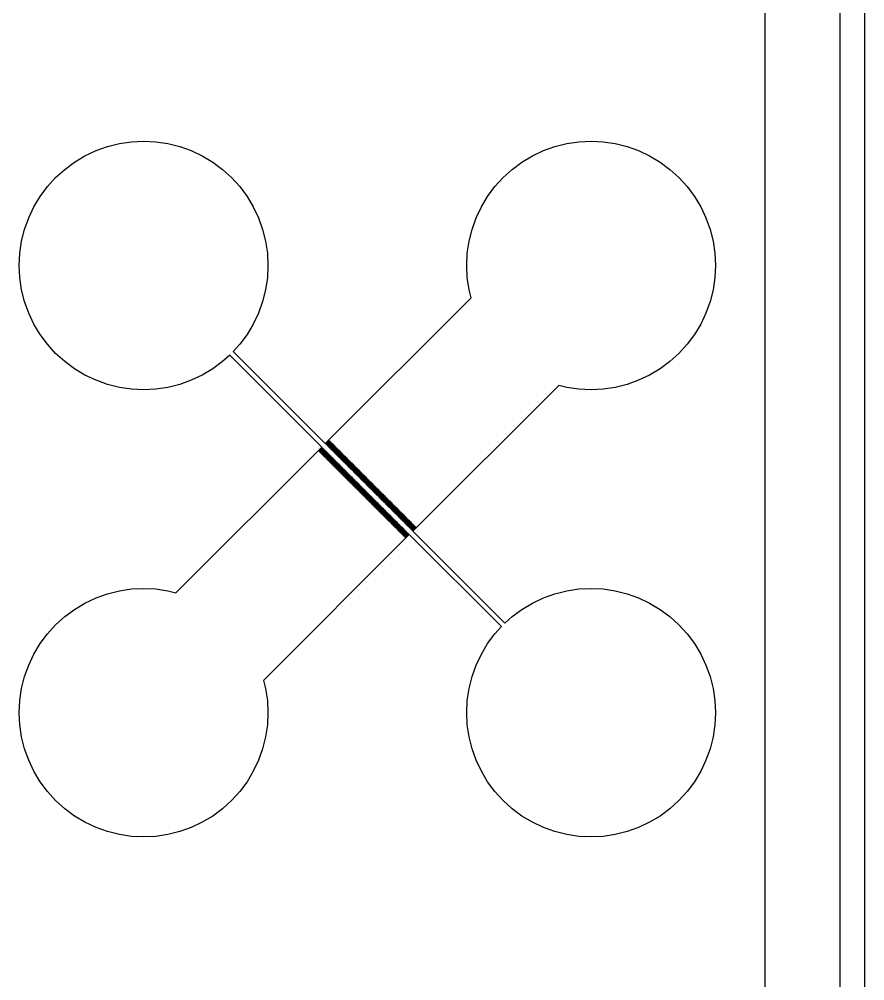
# Model space of a CAD drawing. Extents: x -16 to 132, y -40 to 113.
# Drawn here: x 94.08 to 111.46, y 17.5 to 37.27 of the extents above; entities that cross this region are included whole.
import ezdxf

# ---------------------------------------------------------------- set-up
doc = ezdxf.new("R2010")
doc.units = 0

msp = doc.modelspace()

# ---------------------------------------------------------------- linework, layer by layer
for p, q in [((111.463, -1.0226), (111.463, 74.6498)), ((110.952, 74.1385), (110.952, -0.51129)), ((109.418, 1.0226), (109.418, 72.6046)), ((95.6602, 34.5709), (95.8964, 34.6554)), ((95.8964, 34.6554), (96.1398, 34.7164)), ((96.1398, 34.7164), (96.388, 34.7532)), ((96.388, 34.7532), (96.6385, 34.7655)), ((96.6385, 34.7655), (96.8892, 34.7532)), ((96.8892, 34.7532), (97.1373, 34.7164)), ((97.1373, 34.7164), (97.3807, 34.6554)), ((97.3807, 34.6554), (97.6169, 34.5709)), ((104.858, 34.5709), (105.094, 34.6554)), ((105.094, 34.6554), (105.337, 34.7164)), ((105.337, 34.7164), (105.586, 34.7532)), ((105.586, 34.7532), (105.836, 34.7655)), ((105.836, 34.7655), (106.087, 34.7532)), ((106.087, 34.7532), (106.335, 34.7164)), ((106.335, 34.7164), (106.578, 34.6554)), ((106.578, 34.6554), (106.815, 34.5709)), ((95.2182, 34.3347), (95.4334, 34.4637)), ((95.4334, 34.4637), (95.6602, 34.5709)), ((97.6169, 34.5709), (97.8437, 34.4637)), ((97.8437, 34.4637), (98.0589, 34.3347)), ((104.416, 34.3347), (104.631, 34.4637)), ((104.631, 34.4637), (104.858, 34.5709)), ((106.815, 34.5709), (107.041, 34.4637)), ((107.041, 34.4637), (107.257, 34.3347)), ((95.0167, 34.1852), (95.2182, 34.3347)), ((98.0589, 34.3347), (98.2604, 34.1852)), ((104.214, 34.1852), (104.416, 34.3347)), ((107.257, 34.3347), (107.458, 34.1852)), ((94.6624, 33.8308), (94.8308, 34.0167)), ((94.8308, 34.0167), (95.0167, 34.1852)), ((98.2604, 34.1852), (98.4463, 34.0167)), ((98.4463, 34.0167), (98.6148, 33.8308)), ((103.86, 33.8308), (104.028, 34.0167)), ((104.028, 34.0167), (104.214, 34.1852)), ((107.458, 34.1852), (107.644, 34.0167)), ((107.644, 34.0167), (107.812, 33.8308)), ((94.5129, 33.6293), (94.6624, 33.8308)), ((98.6148, 33.8308), (98.7642, 33.6293)), ((103.711, 33.6293), (103.86, 33.8308)), ((107.812, 33.8308), (107.962, 33.6293)), ((94.3839, 33.4142), (94.5129, 33.6293)), ((98.7642, 33.6293), (98.8932, 33.4141)), ((103.582, 33.4141), (103.711, 33.6293)), ((107.962, 33.6293), (108.091, 33.4142)), ((94.2767, 33.1873), (94.3839, 33.4142)), ((98.8932, 33.4141), (99.0005, 33.1873)), ((103.474, 33.1873), (103.582, 33.4141)), ((108.091, 33.4142), (108.198, 33.1873)), ((94.1922, 32.9511), (94.2767, 33.1873)), ((99.0005, 33.1873), (99.085, 32.9511)), ((103.39, 32.9511), (103.474, 33.1873)), ((108.198, 33.1873), (108.283, 32.9511)), ((94.1312, 32.7078), (94.1922, 32.9511)), ((99.085, 32.9511), (99.1459, 32.7078)), ((103.329, 32.7078), (103.39, 32.9511)), ((108.283, 32.9511), (108.344, 32.7078)), ((94.0944, 32.4596), (94.1312, 32.7078)), ((99.1459, 32.7078), (99.1828, 32.4596)), ((103.292, 32.4596), (103.329, 32.7078)), ((108.344, 32.7078), (108.38, 32.4596)), ((94.0821, 32.209), (94.0944, 32.4596)), ((99.1828, 32.4596), (99.1951, 32.209)), ((103.28, 32.209), (103.292, 32.4596)), ((108.38, 32.4596), (108.393, 32.209)), ((94.0944, 31.9584), (94.0821, 32.209)), ((99.1951, 32.209), (99.1828, 31.9584)), ((103.292, 31.9584), (103.28, 32.209)), ((108.393, 32.209), (108.38, 31.9584)), ((94.1312, 31.7103), (94.0944, 31.9584)), ((99.1828, 31.9584), (99.146, 31.7103)), ((103.329, 31.7103), (103.292, 31.9584)), ((108.38, 31.9584), (108.344, 31.7103)), ((94.1922, 31.4669), (94.1312, 31.7103)), ((99.146, 31.7103), (99.085, 31.4669)), ((103.371, 31.5438), (103.329, 31.7103)), ((108.344, 31.7103), (108.283, 31.4669)), ((94.2767, 31.2307), (94.1922, 31.4669)), ((99.085, 31.4669), (99.0005, 31.2307)), ((100.373, 28.5466), (103.371, 31.5438)), ((108.283, 31.4669), (108.198, 31.2307)), ((94.3839, 31.0039), (94.2767, 31.2307)), ((99.0005, 31.2307), (98.8932, 31.0039)), ((108.198, 31.2307), (108.091, 31.0039)), ((94.5129, 30.7887), (94.3839, 31.0039)), ((98.8932, 31.0039), (98.7642, 30.7887)), ((108.091, 31.0039), (107.962, 30.7887)), ((94.6624, 30.5872), (94.5129, 30.7887)), ((98.7642, 30.7887), (98.6148, 30.5872)), ((107.962, 30.7887), (107.812, 30.5872)), ((94.8308, 30.4013), (94.6624, 30.5872)), ((98.6148, 30.5872), (98.4807, 30.4392)), ((107.812, 30.5872), (107.644, 30.4013)), ((95.0167, 30.2328), (94.8308, 30.4013)), ((98.4084, 30.3669), (98.2604, 30.2328)), ((100.301, 28.4743), (98.4084, 30.3669)), ((98.4807, 30.4392), (100.373, 28.5466)), ((107.644, 30.4013), (107.458, 30.2328)), ((95.2182, 30.0834), (95.0167, 30.2328)), ((95.4334, 29.9544), (95.2182, 30.0834)), ((98.0589, 30.0834), (97.8437, 29.9544)), ((98.2604, 30.2328), (98.0589, 30.0834)), ((107.257, 30.0834), (107.041, 29.9544)), ((107.458, 30.2328), (107.257, 30.0834)), ((95.6602, 29.8471), (95.4334, 29.9544)), ((97.8437, 29.9544), (97.6169, 29.8471)), ((107.041, 29.9544), (106.815, 29.8471)), ((95.8965, 29.7626), (95.6602, 29.8471)), ((96.1398, 29.7017), (95.8965, 29.7626)), ((96.388, 29.6648), (96.1398, 29.7017)), ((96.6386, 29.6525), (96.388, 29.6648)), ((96.8892, 29.6648), (96.6386, 29.6525)), ((97.1373, 29.7016), (96.8892, 29.6648)), ((97.3807, 29.7626), (97.1373, 29.7016)), ((97.6169, 29.8471), (97.3807, 29.7626)), ((105.171, 29.7433), (102.174, 26.7461)), ((105.337, 29.7016), (105.171, 29.7433)), ((105.586, 29.6648), (105.337, 29.7016)), ((105.836, 29.6525), (105.586, 29.6648)), ((106.087, 29.6648), (105.836, 29.6525)), ((106.335, 29.7017), (106.087, 29.6648)), ((106.578, 29.7626), (106.335, 29.7017)), ((106.815, 29.8471), (106.578, 29.7626)), ((100.453, 28.6116), (100.381, 28.5393)), ((100.381, 28.5393), (100.388, 28.5321)), ((100.388, 28.5321), (100.46, 28.6044)), ((100.467, 28.5972), (100.395, 28.5249)), ((100.395, 28.5249), (100.402, 28.5177)), ((100.402, 28.5177), (100.475, 28.59)), ((100.482, 28.5827), (100.409, 28.5104)), ((100.409, 28.5104), (100.417, 28.5032)), ((100.417, 28.5032), (100.489, 28.5755)), ((100.496, 28.5683), (100.424, 28.496)), ((100.424, 28.496), (100.431, 28.4887)), ((100.431, 28.4887), (100.503, 28.561)), ((100.511, 28.5538), (100.438, 28.4815)), ((100.438, 28.4815), (100.446, 28.4743)), ((100.446, 28.4743), (100.518, 28.5466)), ((100.46, 28.6044), (100.453, 28.6116)), ((100.525, 28.5393), (100.453, 28.467)), ((100.46, 28.4598), (100.532, 28.5321)), ((100.475, 28.59), (100.467, 28.5972)), ((100.54, 28.5249), (100.467, 28.4526)), ((100.475, 28.4453), (100.547, 28.5177)), ((100.489, 28.5755), (100.482, 28.5827)), ((100.554, 28.5104), (100.482, 28.4381)), ((100.489, 28.4309), (100.561, 28.5032)), ((100.503, 28.561), (100.496, 28.5683)), ((100.569, 28.496), (100.496, 28.4237)), ((100.503, 28.4164), (100.576, 28.4887)), ((100.518, 28.5466), (100.511, 28.5538)), ((100.583, 28.4815), (100.511, 28.4092)), ((100.532, 28.5321), (100.525, 28.5393)), ((100.547, 28.5177), (100.54, 28.5249)), ((100.561, 28.5032), (100.554, 28.5104)), ((100.576, 28.4887), (100.569, 28.496)), ((100.59, 28.4743), (100.583, 28.4815)), ((97.3038, 25.4771), (100.301, 28.4743)), ((100.308, 28.467), (100.236, 28.3947)), ((100.236, 28.3947), (100.243, 28.3875)), ((100.243, 28.3875), (100.315, 28.4598)), ((100.323, 28.4526), (100.25, 28.3803)), ((100.25, 28.3803), (100.258, 28.373)), ((100.258, 28.373), (100.33, 28.4453)), ((100.337, 28.4381), (100.265, 28.3658)), ((100.265, 28.3658), (100.272, 28.3586)), ((100.272, 28.3586), (100.344, 28.4309)), ((100.352, 28.4237), (100.279, 28.3513)), ((100.279, 28.3513), (100.287, 28.3441)), ((100.287, 28.3441), (100.359, 28.4164)), ((100.366, 28.4092), (100.294, 28.3369)), ((100.294, 28.3369), (100.301, 28.3297)), ((100.301, 28.3297), (100.373, 28.402)), ((100.315, 28.4598), (100.308, 28.467)), ((100.381, 28.3947), (100.308, 28.3224)), ((100.308, 28.3224), (100.315, 28.3152)), ((100.315, 28.3152), (100.388, 28.3875)), ((100.33, 28.4453), (100.323, 28.4526)), ((100.395, 28.3803), (100.323, 28.308)), ((100.323, 28.308), (100.33, 28.3008)), ((100.33, 28.3008), (100.402, 28.373)), ((100.344, 28.4309), (100.337, 28.4381)), ((100.409, 28.3658), (100.337, 28.2935)), ((100.337, 28.2935), (100.344, 28.2863)), ((100.344, 28.2863), (100.417, 28.3586)), ((100.359, 28.4164), (100.352, 28.4237)), ((100.424, 28.3513), (100.352, 28.279)), ((100.352, 28.279), (100.359, 28.2718)), ((100.359, 28.2718), (100.431, 28.3441)), ((100.373, 28.402), (100.366, 28.4092)), ((100.438, 28.3369), (100.366, 28.2646)), ((100.373, 28.2574), (100.446, 28.3297)), ((100.388, 28.3875), (100.381, 28.3947)), ((100.453, 28.3224), (100.381, 28.2501)), ((100.388, 28.2429), (100.46, 28.3152)), ((100.402, 28.373), (100.395, 28.3803)), ((100.467, 28.308), (100.395, 28.2357)), ((100.402, 28.2284), (100.475, 28.3007)), ((100.417, 28.3586), (100.409, 28.3658)), ((100.482, 28.2935), (100.409, 28.2212)), ((100.417, 28.214), (100.489, 28.2863)), ((100.431, 28.3441), (100.424, 28.3513)), ((100.496, 28.279), (100.424, 28.2067)), ((100.446, 28.3297), (100.438, 28.3369)), ((100.453, 28.467), (100.46, 28.4598)), ((100.46, 28.3152), (100.453, 28.3224)), ((100.467, 28.4526), (100.475, 28.4453)), ((100.475, 28.3007), (100.467, 28.308)), ((100.482, 28.4381), (100.489, 28.4309)), ((100.489, 28.2863), (100.482, 28.2935)), ((100.496, 28.4237), (100.503, 28.4164)), ((100.503, 28.2718), (100.496, 28.279)), ((100.511, 28.4092), (100.518, 28.402)), ((100.518, 28.402), (100.59, 28.4743)), ((100.597, 28.467), (100.525, 28.3947)), ((100.525, 28.3947), (100.532, 28.3875)), ((100.532, 28.3875), (100.605, 28.4598)), ((100.612, 28.4526), (100.54, 28.3803)), ((100.54, 28.3803), (100.547, 28.373)), ((100.547, 28.373), (100.619, 28.4453)), ((100.626, 28.4381), (100.554, 28.3658)), ((100.554, 28.3658), (100.561, 28.3586)), ((100.561, 28.3586), (100.634, 28.4309)), ((100.641, 28.4236), (100.569, 28.3513)), ((100.569, 28.3513), (100.576, 28.3441)), ((100.576, 28.3441), (100.648, 28.4164)), ((100.655, 28.4092), (100.583, 28.3369)), ((100.583, 28.3369), (100.59, 28.3297)), ((100.59, 28.3297), (100.663, 28.4019)), ((100.605, 28.4598), (100.597, 28.467)), ((100.67, 28.3947), (100.597, 28.3224)), ((100.597, 28.3224), (100.605, 28.3152)), ((100.605, 28.3152), (100.677, 28.3875)), ((100.619, 28.4453), (100.612, 28.4526)), ((100.684, 28.3803), (100.612, 28.308)), ((100.612, 28.308), (100.619, 28.3007)), ((100.619, 28.3007), (100.691, 28.373)), ((100.634, 28.4309), (100.626, 28.4381)), ((100.699, 28.3658), (100.626, 28.2935)), ((100.626, 28.2935), (100.634, 28.2863)), ((100.634, 28.2863), (100.706, 28.3586)), ((100.648, 28.4164), (100.641, 28.4236)), ((100.713, 28.3513), (100.641, 28.279)), ((100.641, 28.279), (100.648, 28.2718)), ((100.648, 28.2718), (100.72, 28.3441)), ((100.663, 28.4019), (100.655, 28.4092)), ((100.728, 28.3369), (100.655, 28.2646)), ((100.663, 28.2573), (100.735, 28.3297)), ((100.677, 28.3875), (100.67, 28.3947)), ((100.742, 28.3224), (100.67, 28.2501)), ((100.677, 28.2429), (100.749, 28.3152)), ((100.691, 28.373), (100.684, 28.3803)), ((100.757, 28.308), (100.684, 28.2356)), ((100.691, 28.2284), (100.764, 28.3007)), ((100.706, 28.3586), (100.699, 28.3658)), ((100.771, 28.2935), (100.699, 28.2212)), ((100.706, 28.214), (100.778, 28.2863)), ((100.72, 28.3441), (100.713, 28.3513)), ((100.785, 28.279), (100.713, 28.2067)), ((100.735, 28.3297), (100.728, 28.3369)), ((100.749, 28.3152), (100.742, 28.3224)), ((100.764, 28.3007), (100.757, 28.308)), ((100.778, 28.2863), (100.771, 28.2935)), ((100.793, 28.2718), (100.785, 28.279)), ((100.366, 28.2646), (100.373, 28.2574)), ((100.381, 28.2501), (100.388, 28.2429)), ((100.395, 28.2357), (100.402, 28.2284)), ((100.409, 28.2212), (100.417, 28.214)), ((100.424, 28.2067), (100.431, 28.1995)), ((100.431, 28.1995), (100.503, 28.2718)), ((100.511, 28.2646), (100.438, 28.1923)), ((100.438, 28.1923), (100.446, 28.185)), ((100.446, 28.185), (100.518, 28.2574)), ((100.525, 28.2501), (100.453, 28.1778)), ((100.453, 28.1778), (100.46, 28.1706)), ((100.46, 28.1706), (100.532, 28.2429)), ((100.54, 28.2357), (100.467, 28.1634)), ((100.467, 28.1634), (100.475, 28.1561)), ((100.475, 28.1561), (100.547, 28.2284)), ((100.554, 28.2212), (100.482, 28.1489)), ((100.482, 28.1489), (100.489, 28.1417)), ((100.489, 28.1417), (100.561, 28.214)), ((100.569, 28.2067), (100.496, 28.1344)), ((100.496, 28.1344), (100.503, 28.1272)), ((100.503, 28.1272), (100.576, 28.1995)), ((100.518, 28.2574), (100.511, 28.2646)), ((100.583, 28.1923), (100.511, 28.12)), ((100.511, 28.12), (100.518, 28.1127)), ((100.518, 28.1127), (100.59, 28.185)), ((100.532, 28.2429), (100.525, 28.2501)), ((100.597, 28.1778), (100.525, 28.1055)), ((100.525, 28.1055), (100.532, 28.0983)), ((100.532, 28.0983), (100.605, 28.1706)), ((100.547, 28.2284), (100.54, 28.2357)), ((100.612, 28.1633), (100.54, 28.091)), ((100.54, 28.091), (100.547, 28.0838)), ((100.547, 28.0838), (100.619, 28.1561)), ((100.561, 28.214), (100.554, 28.2212)), ((100.626, 28.1489), (100.554, 28.0766)), ((100.561, 28.0694), (100.634, 28.1416)), ((100.576, 28.1995), (100.569, 28.2067)), ((100.641, 28.1344), (100.569, 28.0621)), ((100.576, 28.0549), (100.648, 28.1272)), ((100.59, 28.185), (100.583, 28.1923)), ((100.655, 28.12), (100.583, 28.0477)), ((100.59, 28.0404), (100.663, 28.1127)), ((100.605, 28.1706), (100.597, 28.1778)), ((100.67, 28.1055), (100.597, 28.0332)), ((100.605, 28.026), (100.677, 28.0983)), ((100.619, 28.1561), (100.612, 28.1633)), ((100.684, 28.091), (100.612, 28.0187)), ((100.619, 28.0115), (100.691, 28.0838)), ((100.634, 28.1416), (100.626, 28.1489)), ((100.648, 28.1272), (100.641, 28.1344)), ((100.655, 28.2646), (100.663, 28.2573)), ((100.663, 28.1127), (100.655, 28.12)), ((100.67, 28.2501), (100.677, 28.2429)), ((100.677, 28.0983), (100.67, 28.1055)), ((100.684, 28.2356), (100.691, 28.2284)), ((100.691, 28.0838), (100.684, 28.091)), ((100.699, 28.2212), (100.706, 28.214)), ((100.713, 28.2067), (100.72, 28.1995)), ((100.72, 28.1995), (100.793, 28.2718)), ((100.8, 28.2646), (100.728, 28.1923)), ((100.728, 28.1923), (100.735, 28.185)), ((100.735, 28.185), (100.807, 28.2573)), ((100.814, 28.2501), (100.742, 28.1778)), ((100.742, 28.1778), (100.749, 28.1706)), ((100.749, 28.1706), (100.822, 28.2429)), ((100.829, 28.2356), (100.757, 28.1633)), ((100.757, 28.1633), (100.764, 28.1561)), ((100.764, 28.1561), (100.836, 28.2284)), ((100.843, 28.2212), (100.771, 28.1489)), ((100.771, 28.1489), (100.778, 28.1416)), ((100.778, 28.1416), (100.851, 28.214)), ((100.858, 28.2067), (100.785, 28.1344)), ((100.785, 28.1344), (100.793, 28.1272)), ((100.793, 28.1272), (100.865, 28.1995)), ((100.807, 28.2573), (100.8, 28.2646)), ((100.872, 28.1923), (100.8, 28.12)), ((100.8, 28.12), (100.807, 28.1127)), ((100.807, 28.1127), (100.879, 28.185)), ((100.822, 28.2429), (100.814, 28.2501)), ((100.887, 28.1778), (100.814, 28.1055)), ((100.814, 28.1055), (100.822, 28.0983)), ((100.822, 28.0983), (100.894, 28.1706)), ((100.836, 28.2284), (100.829, 28.2356)), ((100.901, 28.1633), (100.829, 28.091)), ((100.829, 28.091), (100.836, 28.0838)), ((100.836, 28.0838), (100.908, 28.1561)), ((100.851, 28.214), (100.843, 28.2212)), ((100.916, 28.1489), (100.843, 28.0766)), ((100.851, 28.0694), (100.923, 28.1416)), ((100.865, 28.1995), (100.858, 28.2067)), ((100.93, 28.1344), (100.858, 28.0621)), ((100.865, 28.0549), (100.937, 28.1272)), ((100.879, 28.185), (100.872, 28.1923)), ((100.945, 28.1199), (100.872, 28.0477)), ((100.879, 28.0404), (100.952, 28.1127)), ((100.894, 28.1706), (100.887, 28.1778)), ((100.959, 28.1055), (100.887, 28.0332)), ((100.894, 28.026), (100.966, 28.0983)), ((100.908, 28.1561), (100.901, 28.1633)), ((100.973, 28.091), (100.901, 28.0187)), ((100.908, 28.0115), (100.981, 28.0838)), ((100.923, 28.1416), (100.916, 28.1489)), ((100.937, 28.1272), (100.93, 28.1344)), ((100.952, 28.1127), (100.945, 28.1199)), ((100.966, 28.0983), (100.959, 28.1055)), ((100.981, 28.0838), (100.973, 28.091)), ((100.554, 28.0766), (100.561, 28.0694)), ((100.569, 28.0621), (100.576, 28.0549)), ((100.583, 28.0477), (100.59, 28.0404)), ((100.597, 28.0332), (100.605, 28.026)), ((100.612, 28.0187), (100.619, 28.0115)), ((100.699, 28.0766), (100.626, 28.0043)), ((100.626, 28.0043), (100.634, 27.997)), ((100.634, 27.997), (100.706, 28.0694)), ((100.713, 28.0621), (100.641, 27.9898)), ((100.641, 27.9898), (100.648, 27.9826)), ((100.648, 27.9826), (100.72, 28.0549)), ((100.728, 28.0477), (100.655, 27.9753)), ((100.655, 27.9753), (100.663, 27.9681)), ((100.663, 27.9681), (100.735, 28.0404)), ((100.742, 28.0332), (100.67, 27.9609)), ((100.67, 27.9609), (100.677, 27.9537)), ((100.677, 27.9537), (100.749, 28.026)), ((100.757, 28.0187), (100.684, 27.9464)), ((100.684, 27.9464), (100.691, 27.9392)), ((100.691, 27.9392), (100.764, 28.0115)), ((100.706, 28.0694), (100.699, 28.0766)), ((100.771, 28.0043), (100.699, 27.932)), ((100.699, 27.932), (100.706, 27.9247)), ((100.706, 27.9247), (100.778, 27.997)), ((100.72, 28.0549), (100.713, 28.0621)), ((100.785, 27.9898), (100.713, 27.9175)), ((100.713, 27.9175), (100.72, 27.9103)), ((100.72, 27.9103), (100.793, 27.9826)), ((100.735, 28.0404), (100.728, 28.0477)), ((100.8, 27.9753), (100.728, 27.903)), ((100.728, 27.903), (100.735, 27.8958)), ((100.735, 27.8958), (100.807, 27.9681)), ((100.749, 28.026), (100.742, 28.0332)), ((100.814, 27.9609), (100.742, 27.8886)), ((100.742, 27.8886), (100.749, 27.8813)), ((100.749, 27.8813), (100.822, 27.9537)), ((100.764, 28.0115), (100.757, 28.0187)), ((100.829, 27.9464), (100.757, 27.8741)), ((100.764, 27.8669), (100.836, 27.9392)), ((100.778, 27.997), (100.771, 28.0043)), ((100.843, 27.932), (100.771, 27.8597)), ((100.778, 27.8524), (100.851, 27.9247)), ((100.793, 27.9826), (100.785, 27.9898)), ((100.858, 27.9175), (100.785, 27.8452)), ((100.793, 27.838), (100.865, 27.9103)), ((100.807, 27.9681), (100.8, 27.9753)), ((100.872, 27.903), (100.8, 27.8307)), ((100.807, 27.8235), (100.879, 27.8958)), ((100.822, 27.9537), (100.814, 27.9609)), ((100.887, 27.8886), (100.814, 27.8163)), ((100.836, 27.9392), (100.829, 27.9464)), ((100.843, 28.0766), (100.851, 28.0694)), ((100.851, 27.9247), (100.843, 27.932)), ((100.858, 28.0621), (100.865, 28.0549)), ((100.865, 27.9103), (100.858, 27.9175)), ((100.872, 28.0477), (100.879, 28.0404)), ((100.879, 27.8958), (100.872, 27.903)), ((100.887, 28.0332), (100.894, 28.026)), ((100.894, 27.8813), (100.887, 27.8886)), ((100.901, 28.0187), (100.908, 28.0115)), ((100.988, 28.0766), (100.916, 28.0043)), ((100.916, 28.0043), (100.923, 27.997)), ((100.923, 27.997), (100.995, 28.0693)), ((101.002, 28.0621), (100.93, 27.9898)), ((100.93, 27.9898), (100.937, 27.9826)), ((100.937, 27.9826), (101.01, 28.0549)), ((101.017, 28.0476), (100.945, 27.9753)), ((100.945, 27.9753), (100.952, 27.9681)), ((100.952, 27.9681), (101.024, 28.0404)), ((101.031, 28.0332), (100.959, 27.9609)), ((100.959, 27.9609), (100.966, 27.9536)), ((100.966, 27.9536), (101.039, 28.026)), ((101.046, 28.0187), (100.973, 27.9464)), ((100.973, 27.9464), (100.981, 27.9392)), ((100.981, 27.9392), (101.053, 28.0115)), ((100.995, 28.0693), (100.988, 28.0766)), ((101.06, 28.0043), (100.988, 27.932)), ((100.988, 27.932), (100.995, 27.9247)), ((100.995, 27.9247), (101.067, 27.997)), ((101.01, 28.0549), (101.002, 28.0621)), ((101.075, 27.9898), (101.002, 27.9175)), ((101.002, 27.9175), (101.01, 27.9103)), ((101.01, 27.9103), (101.082, 27.9826)), ((101.024, 28.0404), (101.017, 28.0476)), ((101.089, 27.9753), (101.017, 27.903)), ((101.017, 27.903), (101.024, 27.8958)), ((101.024, 27.8958), (101.096, 27.9681)), ((101.039, 28.026), (101.031, 28.0332)), ((101.104, 27.9609), (101.031, 27.8886)), ((101.031, 27.8886), (101.039, 27.8813)), ((101.039, 27.8813), (101.111, 27.9536)), ((101.053, 28.0115), (101.046, 28.0187)), ((101.118, 27.9464), (101.046, 27.8741)), ((101.053, 27.8669), (101.125, 27.9392)), ((101.067, 27.997), (101.06, 28.0043)), ((101.133, 27.932), (101.06, 27.8596)), ((101.067, 27.8524), (101.14, 27.9247)), ((101.082, 27.9826), (101.075, 27.9898)), ((101.147, 27.9175), (101.075, 27.8452)), ((101.082, 27.838), (101.154, 27.9103)), ((101.096, 27.9681), (101.089, 27.9753)), ((101.161, 27.903), (101.089, 27.8307)), ((101.096, 27.8235), (101.169, 27.8958)), ((101.111, 27.9536), (101.104, 27.9609)), ((101.176, 27.8886), (101.104, 27.8163)), ((101.125, 27.9392), (101.118, 27.9464)), ((101.14, 27.9247), (101.133, 27.932)), ((101.154, 27.9103), (101.147, 27.9175)), ((101.169, 27.8958), (101.161, 27.903)), ((101.183, 27.8813), (101.176, 27.8886)), ((100.757, 27.8741), (100.764, 27.8669)), ((100.771, 27.8597), (100.778, 27.8524)), ((100.785, 27.8452), (100.793, 27.838)), ((100.8, 27.8307), (100.807, 27.8235)), ((100.814, 27.8163), (100.822, 27.809)), ((100.822, 27.809), (100.894, 27.8813)), ((100.901, 27.8741), (100.829, 27.8018)), ((100.829, 27.8018), (100.836, 27.7946)), ((100.836, 27.7946), (100.908, 27.8669)), ((100.916, 27.8596), (100.843, 27.7873)), ((100.843, 27.7873), (100.851, 27.7801)), ((100.851, 27.7801), (100.923, 27.8524)), ((100.93, 27.8452), (100.858, 27.7729)), ((100.858, 27.7729), (100.865, 27.7657)), ((100.865, 27.7657), (100.937, 27.838)), ((100.945, 27.8307), (100.872, 27.7584)), ((100.872, 27.7584), (100.879, 27.7512)), ((100.879, 27.7512), (100.952, 27.8235)), ((100.959, 27.8163), (100.887, 27.744)), ((100.887, 27.744), (100.894, 27.7367)), ((100.894, 27.7367), (100.966, 27.8091)), ((100.908, 27.8669), (100.901, 27.8741)), ((100.973, 27.8018), (100.901, 27.7295)), ((100.901, 27.7295), (100.908, 27.7223)), ((100.908, 27.7223), (100.981, 27.7946)), ((100.923, 27.8524), (100.916, 27.8596)), ((100.988, 27.7874), (100.916, 27.715)), ((100.916, 27.715), (100.923, 27.7078)), ((100.923, 27.7078), (100.995, 27.7801)), ((100.937, 27.838), (100.93, 27.8452)), ((101.002, 27.7729), (100.93, 27.7006)), ((100.93, 27.7006), (100.937, 27.6933)), ((100.937, 27.6933), (101.01, 27.7657)), ((100.952, 27.8235), (100.945, 27.8307)), ((101.017, 27.7584), (100.945, 27.6861)), ((100.945, 27.6861), (100.952, 27.6789)), ((100.952, 27.6789), (101.024, 27.7512)), ((100.966, 27.8091), (100.959, 27.8163)), ((101.031, 27.7439), (100.959, 27.6716)), ((100.966, 27.6644), (101.039, 27.7367)), ((100.981, 27.7946), (100.973, 27.8018)), ((101.046, 27.7295), (100.973, 27.6572)), ((100.981, 27.6499), (101.053, 27.7223)), ((100.995, 27.7801), (100.988, 27.7874)), ((101.06, 27.715), (100.988, 27.6427)), ((100.995, 27.6355), (101.067, 27.7078)), ((101.01, 27.7657), (101.002, 27.7729)), ((101.075, 27.7006), (101.002, 27.6283)), ((101.01, 27.621), (101.082, 27.6933)), ((101.024, 27.7512), (101.017, 27.7584)), ((101.089, 27.6861), (101.017, 27.6138)), ((101.039, 27.7367), (101.031, 27.7439)), ((101.046, 27.8741), (101.053, 27.8669)), ((101.053, 27.7223), (101.046, 27.7295)), ((101.06, 27.8596), (101.067, 27.8524)), ((101.067, 27.7078), (101.06, 27.715)), ((101.075, 27.8452), (101.082, 27.838)), ((101.082, 27.6933), (101.075, 27.7006)), ((101.089, 27.8307), (101.096, 27.8235)), ((101.096, 27.6789), (101.089, 27.6861)), ((101.104, 27.8163), (101.111, 27.809)), ((101.111, 27.809), (101.183, 27.8813)), ((101.19, 27.8741), (101.118, 27.8018)), ((101.118, 27.8018), (101.125, 27.7946)), ((101.125, 27.7946), (101.198, 27.8669)), ((101.205, 27.8596), (101.133, 27.7873)), ((101.133, 27.7873), (101.14, 27.7801)), ((101.14, 27.7801), (101.212, 27.8524)), ((101.219, 27.8452), (101.147, 27.7729)), ((101.147, 27.7729), (101.154, 27.7657)), ((101.154, 27.7657), (101.227, 27.8379)), ((101.234, 27.8307), (101.161, 27.7584)), ((101.161, 27.7584), (101.169, 27.7512)), ((101.169, 27.7512), (101.241, 27.8235)), ((101.248, 27.8163), (101.176, 27.7439)), ((101.176, 27.7439), (101.183, 27.7367)), ((101.183, 27.7367), (101.255, 27.809)), ((101.198, 27.8669), (101.19, 27.8741)), ((101.263, 27.8018), (101.19, 27.7295)), ((101.19, 27.7295), (101.198, 27.7223)), ((101.198, 27.7223), (101.27, 27.7946)), ((101.212, 27.8524), (101.205, 27.8596)), ((101.277, 27.7873), (101.205, 27.715)), ((101.205, 27.715), (101.212, 27.7078)), ((101.212, 27.7078), (101.284, 27.7801)), ((101.227, 27.8379), (101.219, 27.8452)), ((101.292, 27.7729), (101.219, 27.7006)), ((101.219, 27.7006), (101.227, 27.6933)), ((101.227, 27.6933), (101.299, 27.7656)), ((101.241, 27.8235), (101.234, 27.8307)), ((101.306, 27.7584), (101.234, 27.6861)), ((101.234, 27.6861), (101.241, 27.6789)), ((101.241, 27.6789), (101.313, 27.7512)), ((101.255, 27.809), (101.248, 27.8163)), ((101.321, 27.7439), (101.248, 27.6716)), ((101.255, 27.6644), (101.328, 27.7367)), ((101.27, 27.7946), (101.263, 27.8018)), ((101.335, 27.7295), (101.263, 27.6572)), ((101.27, 27.6499), (101.342, 27.7223)), ((101.284, 27.7801), (101.277, 27.7873)), ((101.349, 27.715), (101.277, 27.6427)), ((101.284, 27.6355), (101.357, 27.7078)), ((101.299, 27.7656), (101.292, 27.7729)), ((101.364, 27.7006), (101.292, 27.6283)), ((101.299, 27.621), (101.371, 27.6933)), ((101.313, 27.7512), (101.306, 27.7584)), ((101.378, 27.6861), (101.306, 27.6138)), ((101.328, 27.7367), (101.321, 27.7439)), ((101.342, 27.7223), (101.335, 27.7295)), ((101.357, 27.7078), (101.349, 27.715)), ((101.371, 27.6933), (101.364, 27.7006)), ((101.386, 27.6789), (101.378, 27.6861)), ((100.959, 27.6716), (100.966, 27.6644)), ((100.973, 27.6572), (100.981, 27.6499)), ((100.988, 27.6427), (100.995, 27.6355)), ((101.002, 27.6283), (101.01, 27.621)), ((101.017, 27.6138), (101.024, 27.6066)), ((101.024, 27.6066), (101.096, 27.6789)), ((101.104, 27.6717), (101.031, 27.5993)), ((101.031, 27.5993), (101.039, 27.5921)), ((101.039, 27.5921), (101.111, 27.6644)), ((101.118, 27.6572), (101.046, 27.5849)), ((101.046, 27.5849), (101.053, 27.5777)), ((101.053, 27.5777), (101.125, 27.65)), ((101.133, 27.6427), (101.06, 27.5704)), ((101.06, 27.5704), (101.067, 27.5632)), ((101.067, 27.5632), (101.14, 27.6355)), ((101.147, 27.6283), (101.075, 27.556)), ((101.075, 27.556), (101.082, 27.5487)), ((101.082, 27.5487), (101.154, 27.621)), ((101.161, 27.6138), (101.089, 27.5415)), ((101.089, 27.5415), (101.096, 27.5343)), ((101.096, 27.5343), (101.169, 27.6066)), ((101.111, 27.6644), (101.104, 27.6717)), ((101.176, 27.5993), (101.104, 27.527)), ((101.104, 27.527), (101.111, 27.5198)), ((101.111, 27.5198), (101.183, 27.5921)), ((101.125, 27.65), (101.118, 27.6572)), ((101.19, 27.5849), (101.118, 27.5126)), ((101.118, 27.5126), (101.125, 27.5053)), ((101.125, 27.5053), (101.198, 27.5776)), ((101.14, 27.6355), (101.133, 27.6427)), ((101.205, 27.5704), (101.133, 27.4981)), ((101.133, 27.4981), (101.14, 27.4909)), ((101.14, 27.4909), (101.212, 27.5632)), ((101.154, 27.621), (101.147, 27.6283)), ((101.219, 27.556), (101.147, 27.4837)), ((101.154, 27.4764), (101.227, 27.5488)), ((101.169, 27.6066), (101.161, 27.6138)), ((101.234, 27.5415), (101.161, 27.4692)), ((101.169, 27.462), (101.241, 27.5343)), ((101.183, 27.5921), (101.176, 27.5993)), ((101.248, 27.527), (101.176, 27.4547)), ((101.183, 27.4475), (101.255, 27.5198)), ((101.198, 27.5776), (101.19, 27.5849)), ((101.263, 27.5126), (101.19, 27.4403)), ((101.198, 27.433), (101.27, 27.5054)), ((101.212, 27.5632), (101.205, 27.5704)), ((101.277, 27.4981), (101.205, 27.4258)), ((101.212, 27.4186), (101.284, 27.4909)), ((101.227, 27.5488), (101.219, 27.556)), ((101.241, 27.5343), (101.234, 27.5415)), ((101.248, 27.6716), (101.255, 27.6644)), ((101.255, 27.5198), (101.248, 27.527)), ((101.263, 27.6572), (101.27, 27.6499)), ((101.27, 27.5054), (101.263, 27.5126)), ((101.277, 27.6427), (101.284, 27.6355)), ((101.284, 27.4909), (101.277, 27.4981)), ((101.292, 27.6283), (101.299, 27.621)), ((101.306, 27.6138), (101.313, 27.6066)), ((101.313, 27.6066), (101.386, 27.6789)), ((101.393, 27.6717), (101.321, 27.5993)), ((101.321, 27.5993), (101.328, 27.5921)), ((101.328, 27.5921), (101.4, 27.6644)), ((101.407, 27.6572), (101.335, 27.5849)), ((101.335, 27.5849), (101.342, 27.5777)), ((101.342, 27.5777), (101.415, 27.65)), ((101.422, 27.6427), (101.349, 27.5704)), ((101.349, 27.5704), (101.357, 27.5632)), ((101.357, 27.5632), (101.429, 27.6355)), ((101.436, 27.6283), (101.364, 27.556)), ((101.364, 27.556), (101.371, 27.5487)), ((101.371, 27.5487), (101.443, 27.621)), ((101.451, 27.6138), (101.378, 27.5415)), ((101.378, 27.5415), (101.386, 27.5343)), ((101.386, 27.5343), (101.458, 27.6066)), ((101.4, 27.6644), (101.393, 27.6717)), ((101.465, 27.5993), (101.393, 27.527)), ((101.393, 27.527), (101.4, 27.5198)), ((101.4, 27.5198), (101.472, 27.5921)), ((101.415, 27.65), (101.407, 27.6572)), ((101.48, 27.5849), (101.407, 27.5126)), ((101.407, 27.5126), (101.415, 27.5054)), ((101.415, 27.5054), (101.487, 27.5776)), ((101.429, 27.6355), (101.422, 27.6427)), ((101.494, 27.5704), (101.422, 27.4981)), ((101.422, 27.4981), (101.429, 27.4909)), ((101.429, 27.4909), (101.501, 27.5632)), ((101.443, 27.621), (101.436, 27.6283)), ((101.509, 27.556), (101.436, 27.4836)), ((101.443, 27.4764), (101.516, 27.5487)), ((101.458, 27.6066), (101.451, 27.6138)), ((101.523, 27.5415), (101.451, 27.4692)), ((101.458, 27.462), (101.53, 27.5343)), ((101.472, 27.5921), (101.465, 27.5993)), ((101.537, 27.527), (101.465, 27.4547)), ((101.472, 27.4475), (101.545, 27.5198)), ((101.487, 27.5776), (101.48, 27.5849)), ((101.552, 27.5126), (101.48, 27.4403)), ((101.487, 27.433), (101.559, 27.5053)), ((101.501, 27.5632), (101.494, 27.5704)), ((101.566, 27.4981), (101.494, 27.4258)), ((101.501, 27.4186), (101.574, 27.4909)), ((101.516, 27.5487), (101.509, 27.556)), ((101.53, 27.5343), (101.523, 27.5415)), ((101.545, 27.5198), (101.537, 27.527)), ((101.559, 27.5053), (101.552, 27.5126)), ((101.574, 27.4909), (101.566, 27.4981)), ((101.147, 27.4837), (101.154, 27.4764)), ((101.161, 27.4692), (101.169, 27.462)), ((101.176, 27.4547), (101.183, 27.4475)), ((101.19, 27.4403), (101.198, 27.433)), ((101.205, 27.4258), (101.212, 27.4186)), ((101.292, 27.4836), (101.219, 27.4113)), ((101.219, 27.4113), (101.227, 27.4041)), ((101.227, 27.4041), (101.299, 27.4764)), ((101.306, 27.4692), (101.234, 27.3969)), ((101.234, 27.3969), (101.241, 27.3896)), ((101.241, 27.3896), (101.313, 27.462)), ((101.321, 27.4547), (101.248, 27.3824)), ((101.248, 27.3824), (101.255, 27.3752)), ((101.255, 27.3752), (101.328, 27.4475)), ((101.335, 27.4403), (101.263, 27.368)), ((101.263, 27.368), (101.27, 27.3607)), ((101.27, 27.3607), (101.342, 27.433)), ((101.349, 27.4258), (101.277, 27.3535)), ((101.277, 27.3535), (101.284, 27.3463)), ((101.284, 27.3463), (101.357, 27.4186)), ((101.299, 27.4764), (101.292, 27.4836)), ((101.364, 27.4114), (101.292, 27.3391)), ((101.292, 27.3391), (101.299, 27.3318)), ((101.299, 27.3318), (101.371, 27.4041)), ((101.313, 27.462), (101.306, 27.4692)), ((101.378, 27.3969), (101.306, 27.3246)), ((101.306, 27.3246), (101.313, 27.3174)), ((101.313, 27.3174), (101.386, 27.3897)), ((101.328, 27.4475), (101.321, 27.4547)), ((101.393, 27.3824), (101.321, 27.3101)), ((101.321, 27.3101), (101.328, 27.3029)), ((101.328, 27.3029), (101.4, 27.3752)), ((101.342, 27.433), (101.335, 27.4403)), ((101.407, 27.368), (101.335, 27.2957)), ((101.335, 27.2957), (101.342, 27.2884)), ((101.342, 27.2884), (101.415, 27.3607)), ((101.357, 27.4186), (101.349, 27.4258)), ((101.422, 27.3535), (101.349, 27.2812)), ((101.357, 27.274), (101.429, 27.3463)), ((101.371, 27.4041), (101.364, 27.4114)), ((101.436, 27.339), (101.364, 27.2667)), ((101.371, 27.2595), (101.443, 27.3318)), ((101.386, 27.3897), (101.378, 27.3969)), ((101.451, 27.3246), (101.378, 27.2523)), ((101.386, 27.245), (101.458, 27.3173)), ((101.4, 27.3752), (101.393, 27.3824)), ((101.465, 27.3101), (101.393, 27.2378)), ((101.4, 27.2306), (101.472, 27.3029)), ((101.415, 27.3607), (101.407, 27.368)), ((101.48, 27.2957), (101.407, 27.2233)), ((101.429, 27.3463), (101.422, 27.3535)), ((101.436, 27.4836), (101.443, 27.4764)), ((101.443, 27.3318), (101.436, 27.339)), ((101.451, 27.4692), (101.458, 27.462)), ((101.458, 27.3173), (101.451, 27.3246)), ((101.465, 27.4547), (101.472, 27.4475)), ((101.472, 27.3029), (101.465, 27.3101)), ((101.48, 27.4403), (101.487, 27.433)), ((101.487, 27.2884), (101.48, 27.2957)), ((101.494, 27.4258), (101.501, 27.4186)), ((101.581, 27.4836), (101.509, 27.4113)), ((101.509, 27.4113), (101.516, 27.4041)), ((101.516, 27.4041), (101.588, 27.4764)), ((101.595, 27.4692), (101.523, 27.3969)), ((101.523, 27.3969), (101.53, 27.3896)), ((101.53, 27.3896), (101.603, 27.462)), ((101.61, 27.4547), (101.537, 27.3824)), ((101.537, 27.3824), (101.545, 27.3752)), ((101.545, 27.3752), (101.617, 27.4475)), ((101.624, 27.4402), (101.552, 27.368)), ((101.552, 27.368), (101.559, 27.3607)), ((101.559, 27.3607), (101.631, 27.433)), ((101.639, 27.4258), (101.566, 27.3535)), ((101.566, 27.3535), (101.574, 27.3463)), ((101.574, 27.3463), (101.646, 27.4186)), ((101.588, 27.4764), (101.581, 27.4836)), ((101.653, 27.4113), (101.581, 27.339)), ((101.581, 27.339), (101.588, 27.3318)), ((101.588, 27.3318), (101.66, 27.4041)), ((101.603, 27.462), (101.595, 27.4692)), ((101.668, 27.3969), (101.595, 27.3246)), ((101.595, 27.3246), (101.603, 27.3173)), ((101.603, 27.3173), (101.675, 27.3896)), ((101.617, 27.4475), (101.61, 27.4547)), ((101.682, 27.3824), (101.61, 27.3101)), ((101.61, 27.3101), (101.617, 27.3029)), ((101.617, 27.3029), (101.689, 27.3752)), ((101.631, 27.433), (101.624, 27.4402)), ((101.697, 27.368), (101.624, 27.2957)), ((101.624, 27.2957), (101.631, 27.2884)), ((101.631, 27.2884), (101.704, 27.3607)), ((101.646, 27.4186), (101.639, 27.4258)), ((101.711, 27.3535), (101.639, 27.2812)), ((101.646, 27.274), (101.718, 27.3463)), ((101.66, 27.4041), (101.653, 27.4113)), ((101.725, 27.339), (101.653, 27.2667)), ((101.66, 27.2595), (101.733, 27.3318)), ((101.675, 27.3896), (101.668, 27.3969)), ((101.74, 27.3246), (101.668, 27.2523)), ((101.675, 27.245), (101.747, 27.3173)), ((101.689, 27.3752), (101.682, 27.3824)), ((101.754, 27.3101), (101.682, 27.2378)), ((101.689, 27.2306), (101.762, 27.3029)), ((101.704, 27.3607), (101.697, 27.368)), ((101.769, 27.2956), (101.697, 27.2233)), ((101.718, 27.3463), (101.711, 27.3535)), ((101.733, 27.3318), (101.725, 27.339)), ((101.747, 27.3173), (101.74, 27.3246)), ((101.762, 27.3029), (101.754, 27.3101)), ((101.776, 27.2884), (101.769, 27.2956)), ((101.349, 27.2812), (101.357, 27.274)), ((101.364, 27.2667), (101.371, 27.2595)), ((101.378, 27.2523), (101.386, 27.245)), ((101.393, 27.2378), (101.4, 27.2306)), ((101.407, 27.2233), (101.415, 27.2161)), ((101.415, 27.2161), (101.487, 27.2884)), ((101.494, 27.2812), (101.422, 27.2089)), ((101.422, 27.2089), (101.429, 27.2017)), ((101.429, 27.2017), (101.501, 27.274)), ((101.509, 27.2667), (101.436, 27.1944)), ((101.436, 27.1944), (101.443, 27.1872)), ((101.443, 27.1872), (101.516, 27.2595)), ((101.523, 27.2523), (101.451, 27.18)), ((101.451, 27.18), (101.458, 27.1727)), ((101.458, 27.1727), (101.53, 27.2451)), ((101.537, 27.2378), (101.465, 27.1655)), ((101.465, 27.1655), (101.472, 27.1583)), ((101.472, 27.1583), (101.545, 27.2306)), ((101.552, 27.2233), (101.48, 27.151)), ((101.48, 27.151), (101.487, 27.1438)), ((101.487, 27.1438), (101.559, 27.2161)), ((101.501, 27.274), (101.494, 27.2812)), ((101.566, 27.2089), (101.494, 27.1366)), ((101.494, 27.1366), (101.501, 27.1293)), ((101.501, 27.1293), (101.574, 27.2016)), ((101.516, 27.2595), (101.509, 27.2667)), ((101.581, 27.1944), (101.509, 27.1221)), ((101.509, 27.1221), (101.516, 27.1149)), ((101.516, 27.1149), (101.588, 27.1872)), ((101.53, 27.2451), (101.523, 27.2523)), ((101.595, 27.1799), (101.523, 27.1077)), ((101.523, 27.1077), (101.53, 27.1004)), ((101.53, 27.1004), (101.603, 27.1727)), ((101.545, 27.2306), (101.537, 27.2378)), ((101.61, 27.1655), (101.537, 27.0932)), ((101.537, 27.0932), (101.545, 27.086)), ((101.545, 27.086), (101.617, 27.1583)), ((101.559, 27.2161), (101.552, 27.2233)), ((101.624, 27.151), (101.552, 27.0787)), ((101.559, 27.0715), (101.631, 27.1438)), ((101.574, 27.2016), (101.566, 27.2089)), ((101.639, 27.1366), (101.566, 27.0643)), ((101.574, 27.057), (101.646, 27.1293)), ((101.588, 27.1872), (101.581, 27.1944)), ((101.653, 27.1221), (101.581, 27.0498)), ((101.588, 27.0426), (101.66, 27.1149)), ((101.603, 27.1727), (101.595, 27.1799)), ((101.668, 27.1077), (101.595, 27.0354)), ((101.603, 27.0281), (101.675, 27.1004)), ((101.617, 27.1583), (101.61, 27.1655)), ((101.682, 27.0932), (101.61, 27.0209)), ((101.631, 27.1438), (101.624, 27.151)), ((101.639, 27.2812), (101.646, 27.274)), ((101.646, 27.1293), (101.639, 27.1366)), ((101.653, 27.2667), (101.66, 27.2595)), ((101.66, 27.1149), (101.653, 27.1221)), ((101.668, 27.2523), (101.675, 27.245)), ((101.675, 27.1004), (101.668, 27.1077)), ((101.682, 27.2378), (101.689, 27.2306)), ((101.689, 27.086), (101.682, 27.0932)), ((101.697, 27.2233), (101.704, 27.2161)), ((101.704, 27.2161), (101.776, 27.2884)), ((101.783, 27.2812), (101.711, 27.2089)), ((101.711, 27.2089), (101.718, 27.2016)), ((101.718, 27.2016), (101.791, 27.274)), ((101.798, 27.2667), (101.725, 27.1944)), ((101.725, 27.1944), (101.733, 27.1872)), ((101.733, 27.1872), (101.805, 27.2595)), ((101.812, 27.2523), (101.74, 27.1799)), ((101.74, 27.1799), (101.747, 27.1727)), ((101.747, 27.1727), (101.819, 27.245)), ((101.827, 27.2378), (101.754, 27.1655)), ((101.754, 27.1655), (101.762, 27.1583)), ((101.762, 27.1583), (101.834, 27.2306)), ((101.841, 27.2233), (101.769, 27.151)), ((101.769, 27.151), (101.776, 27.1438)), ((101.776, 27.1438), (101.848, 27.2161)), ((101.791, 27.274), (101.783, 27.2812)), ((101.856, 27.2089), (101.783, 27.1366)), ((101.783, 27.1366), (101.791, 27.1293)), ((101.791, 27.1293), (101.863, 27.2016)), ((101.805, 27.2595), (101.798, 27.2667)), ((101.87, 27.1944), (101.798, 27.1221)), ((101.798, 27.1221), (101.805, 27.1149)), ((101.805, 27.1149), (101.877, 27.1872)), ((101.819, 27.245), (101.812, 27.2523)), ((101.885, 27.1799), (101.812, 27.1077)), ((101.812, 27.1077), (101.819, 27.1004)), ((101.819, 27.1004), (101.892, 27.1727)), ((101.834, 27.2306), (101.827, 27.2378)), ((101.899, 27.1655), (101.827, 27.0932)), ((101.827, 27.0932), (101.834, 27.086)), ((101.834, 27.086), (101.906, 27.1582)), ((101.848, 27.2161), (101.841, 27.2233)), ((101.913, 27.151), (101.841, 27.0787)), ((101.848, 27.0715), (101.921, 27.1438)), ((101.863, 27.2016), (101.856, 27.2089)), ((101.928, 27.1366), (101.856, 27.0643)), ((101.863, 27.057), (101.935, 27.1293)), ((101.877, 27.1872), (101.87, 27.1944)), ((101.942, 27.1221), (101.87, 27.0498)), ((101.877, 27.0426), (101.95, 27.1149)), ((101.892, 27.1727), (101.885, 27.1799)), ((101.957, 27.1077), (101.885, 27.0353)), ((101.892, 27.0281), (101.964, 27.1004)), ((101.906, 27.1582), (101.899, 27.1655)), ((101.971, 27.0932), (101.899, 27.0209)), ((101.921, 27.1438), (101.913, 27.151)), ((101.935, 27.1293), (101.928, 27.1366)), ((101.95, 27.1149), (101.942, 27.1221)), ((101.964, 27.1004), (101.957, 27.1077)), ((101.979, 27.0859), (101.971, 27.0932)), ((101.552, 27.0787), (101.559, 27.0715)), ((101.566, 27.0643), (101.574, 27.057)), ((101.581, 27.0498), (101.588, 27.0426)), ((101.595, 27.0354), (101.603, 27.0281)), ((101.61, 27.0209), (101.617, 27.0137)), ((101.617, 27.0137), (101.689, 27.086)), ((101.697, 27.0787), (101.624, 27.0064)), ((101.624, 27.0064), (101.631, 26.9992)), ((101.631, 26.9992), (101.704, 27.0715)), ((101.711, 27.0643), (101.639, 26.992)), ((101.639, 26.992), (101.646, 26.9847)), ((101.646, 26.9847), (101.718, 27.057)), ((101.725, 27.0498), (101.653, 26.9775)), ((101.653, 26.9775), (101.66, 26.9703)), ((101.66, 26.9703), (101.733, 27.0426)), ((101.74, 27.0353), (101.668, 26.963)), ((101.668, 26.963), (101.675, 26.9558)), ((101.675, 26.9558), (101.747, 27.0281)), ((101.754, 27.0209), (101.682, 26.9486)), ((101.682, 26.9486), (101.689, 26.9413)), ((101.689, 26.9413), (101.762, 27.0137)), ((101.704, 27.0715), (101.697, 27.0787)), ((101.769, 27.0064), (101.697, 26.9341)), ((101.697, 26.9341), (101.704, 26.9269)), ((101.704, 26.9269), (101.776, 26.9992)), ((101.718, 27.057), (101.711, 27.0643)), ((101.783, 26.992), (101.711, 26.9196)), ((101.711, 26.9196), (101.718, 26.9124)), ((101.718, 26.9124), (101.791, 26.9847)), ((101.733, 27.0426), (101.725, 27.0498)), ((101.798, 26.9775), (101.725, 26.9052)), ((101.725, 26.9052), (101.733, 26.898)), ((101.733, 26.898), (101.805, 26.9703)), ((101.747, 27.0281), (101.74, 27.0353)), ((101.812, 26.963), (101.74, 26.8907)), ((101.747, 26.8835), (101.819, 26.9558)), ((101.762, 27.0137), (101.754, 27.0209)), ((101.827, 26.9486), (101.754, 26.8763)), ((101.762, 26.869), (101.834, 26.9413)), ((101.776, 26.9992), (101.769, 27.0064)), ((101.841, 26.9341), (101.769, 26.8618)), ((101.776, 26.8546), (101.848, 26.9269)), ((101.791, 26.9847), (101.783, 26.992)), ((101.856, 26.9196), (101.783, 26.8474)), ((101.791, 26.8401), (101.863, 26.9124)), ((101.805, 26.9703), (101.798, 26.9775)), ((101.87, 26.9052), (101.798, 26.8329)), ((101.805, 26.8256), (101.877, 26.8979)), ((101.819, 26.9558), (101.812, 26.963)), ((101.834, 26.9413), (101.827, 26.9486)), ((101.841, 27.0787), (101.848, 27.0715)), ((101.848, 26.9269), (101.841, 26.9341)), ((101.856, 27.0643), (101.863, 27.057)), ((101.863, 26.9124), (101.856, 26.9196)), ((101.87, 27.0498), (101.877, 27.0426)), ((101.877, 26.8979), (101.87, 26.9052)), ((101.885, 27.0353), (101.892, 27.0281)), ((101.899, 27.0209), (101.906, 27.0136)), ((101.906, 27.0136), (101.979, 27.0859)), ((101.986, 27.0787), (101.913, 27.0064)), ((101.913, 27.0064), (101.921, 26.9992)), ((101.921, 26.9992), (101.993, 27.0715)), ((102, 27.0643), (101.928, 26.9919)), ((101.928, 26.9919), (101.935, 26.9847)), ((101.935, 26.9847), (102.007, 27.057)), ((102.015, 27.0498), (101.942, 26.9775)), ((101.942, 26.9775), (101.95, 26.9703)), ((101.95, 26.9703), (102.022, 27.0426)), ((102.029, 27.0353), (101.957, 26.963)), ((101.957, 26.963), (101.964, 26.9558)), ((101.964, 26.9558), (102.036, 27.0281)), ((102.044, 27.0209), (101.971, 26.9486)), ((101.971, 26.9486), (101.979, 26.9413)), ((101.979, 26.9413), (102.051, 27.0136)), ((101.993, 27.0715), (101.986, 27.0787)), ((102.058, 27.0064), (101.986, 26.9341)), ((101.986, 26.9341), (101.993, 26.9269)), ((101.993, 26.9269), (102.065, 26.9992)), ((102.007, 27.057), (102, 27.0643)), ((102.073, 26.9919), (102, 26.9196)), ((102, 26.9196), (102.007, 26.9124)), ((102.007, 26.9124), (102.08, 26.9847)), ((102.022, 27.0426), (102.015, 27.0498)), ((102.087, 26.9775), (102.015, 26.9052)), ((102.015, 26.9052), (102.022, 26.8979)), ((102.022, 26.8979), (102.094, 26.9703)), ((102.036, 27.0281), (102.029, 27.0353)), ((102.101, 26.963), (102.029, 26.8907)), ((102.036, 26.8835), (102.109, 26.9558)), ((102.051, 27.0136), (102.044, 27.0209)), ((102.116, 26.9486), (102.044, 26.8763)), ((102.051, 26.869), (102.123, 26.9413)), ((102.065, 26.9992), (102.058, 27.0064)), ((102.13, 26.9341), (102.058, 26.8618)), ((102.065, 26.8546), (102.138, 26.9269)), ((102.08, 26.9847), (102.073, 26.9919)), ((102.145, 26.9196), (102.073, 26.8473)), ((102.08, 26.8401), (102.152, 26.9124)), ((102.094, 26.9703), (102.087, 26.9775)), ((102.159, 26.9052), (102.087, 26.8329)), ((102.094, 26.8256), (102.167, 26.8979)), ((102.109, 26.9558), (102.101, 26.963)), ((102.123, 26.9413), (102.116, 26.9486)), ((102.138, 26.9269), (102.13, 26.9341)), ((102.152, 26.9124), (102.145, 26.9196)), ((102.167, 26.8979), (102.159, 26.9052)), ((101.74, 26.8907), (101.747, 26.8835)), ((101.754, 26.8763), (101.762, 26.869)), ((101.769, 26.8618), (101.776, 26.8546)), ((101.783, 26.8474), (101.791, 26.8401)), ((101.798, 26.8329), (101.805, 26.8256)), ((101.885, 26.8907), (101.812, 26.8184)), ((101.812, 26.8184), (101.819, 26.8112)), ((101.819, 26.8112), (101.892, 26.8835)), ((101.899, 26.8763), (101.827, 26.804)), ((101.827, 26.804), (101.834, 26.7967)), ((101.834, 26.7967), (101.906, 26.869)), ((101.913, 26.8618), (101.841, 26.7895)), ((101.841, 26.7895), (101.848, 26.7823)), ((101.848, 26.7823), (101.921, 26.8546)), ((101.928, 26.8474), (101.856, 26.775)), ((101.856, 26.775), (101.863, 26.7678)), ((101.863, 26.7678), (101.935, 26.8401)), ((101.942, 26.8329), (101.87, 26.7606)), ((101.87, 26.7606), (101.877, 26.7534)), ((101.877, 26.7534), (101.95, 26.8257)), ((101.892, 26.8835), (101.885, 26.8907)), ((101.957, 26.8184), (101.885, 26.7461)), ((101.885, 26.7461), (101.892, 26.7389)), ((101.892, 26.7389), (101.964, 26.8112)), ((101.906, 26.869), (101.899, 26.8763)), ((101.971, 26.804), (101.899, 26.7317)), ((101.899, 26.7317), (101.906, 26.7244)), ((101.906, 26.7244), (101.979, 26.7967)), ((101.921, 26.8546), (101.913, 26.8618)), ((101.986, 26.7895), (101.913, 26.7172)), ((101.913, 26.7172), (101.921, 26.71)), ((101.921, 26.71), (101.993, 26.7823)), ((101.935, 26.8401), (101.928, 26.8474)), ((102, 26.775), (101.928, 26.7027)), ((101.928, 26.7027), (101.935, 26.6955)), ((101.935, 26.6955), (102.007, 26.7678)), ((101.95, 26.8257), (101.942, 26.8329)), ((102.015, 26.7606), (101.942, 26.6882)), ((101.95, 26.681), (102.022, 26.7533)), ((101.964, 26.8112), (101.957, 26.8184)), ((102.029, 26.7461), (101.957, 26.6738)), ((101.964, 26.6666), (102.036, 26.7389)), ((101.979, 26.7967), (101.971, 26.804)), ((102.044, 26.7316), (101.971, 26.6593)), ((101.979, 26.6521), (102.051, 26.7244)), ((101.993, 26.7823), (101.986, 26.7895)), ((102.058, 26.7172), (101.986, 26.6449)), ((101.993, 26.6376), (102.065, 26.71)), ((102.007, 26.7678), (102, 26.775)), ((102.073, 26.7027), (102, 26.6304)), ((102.022, 26.7533), (102.015, 26.7606)), ((102.029, 26.8907), (102.036, 26.8835)), ((102.036, 26.7389), (102.029, 26.7461)), ((102.044, 26.8763), (102.051, 26.869)), ((102.051, 26.7244), (102.044, 26.7316)), ((102.058, 26.8618), (102.065, 26.8546)), ((102.065, 26.71), (102.058, 26.7172)), ((102.073, 26.8473), (102.08, 26.8401)), ((102.08, 26.6955), (102.073, 26.7027)), ((102.087, 26.8329), (102.094, 26.8256)), ((102.174, 26.8907), (102.101, 26.8184)), ((102.101, 26.8184), (102.109, 26.8112)), ((102.109, 26.8112), (102.181, 26.8835)), ((102.188, 26.8763), (102.116, 26.804)), ((102.116, 26.804), (102.123, 26.7967)), ((102.123, 26.7967), (102.195, 26.869)), ((102.203, 26.8618), (102.13, 26.7895)), ((102.13, 26.7895), (102.138, 26.7823)), ((102.138, 26.7823), (102.21, 26.8546)), ((102.217, 26.8473), (102.145, 26.775)), ((102.145, 26.775), (102.152, 26.7678)), ((102.152, 26.7678), (102.224, 26.8401)), ((102.232, 26.8329), (102.159, 26.7606)), ((102.159, 26.7606), (102.167, 26.7533)), ((102.167, 26.7533), (102.239, 26.8256)), ((102.181, 26.8835), (102.174, 26.8907)), ((102.174, 26.7461), (104.066, 24.8535)), ((102.195, 26.869), (102.188, 26.8763)), ((102.21, 26.8546), (102.203, 26.8618)), ((102.224, 26.8401), (102.217, 26.8473)), ((102.239, 26.8256), (102.232, 26.8329)), ((102.101, 26.6738), (99.1042, 23.6766)), ((101.942, 26.6882), (101.95, 26.681)), ((101.957, 26.6738), (101.964, 26.6666)), ((101.971, 26.6593), (101.979, 26.6521)), ((101.986, 26.6449), (101.993, 26.6376)), ((102, 26.6304), (102.007, 26.6232)), ((102.007, 26.6232), (102.08, 26.6955)), ((102.087, 26.6883), (102.015, 26.616)), ((102.015, 26.616), (102.022, 26.6087)), ((102.022, 26.6087), (102.094, 26.681)), ((102.094, 26.681), (102.087, 26.6883)), ((103.994, 24.7812), (102.101, 26.6738)), ((95.8965, 25.4578), (96.1398, 25.5187)), ((96.1398, 25.5187), (96.388, 25.5556)), ((96.388, 25.5556), (96.6386, 25.5679)), ((96.6386, 25.5679), (96.8892, 25.5556)), ((96.8892, 25.5556), (97.1373, 25.5187)), ((97.1373, 25.5187), (97.3038, 25.4771)), ((105.094, 25.4578), (105.337, 25.5187)), ((105.337, 25.5187), (105.586, 25.5556)), ((105.586, 25.5556), (105.836, 25.5679)), ((105.836, 25.5679), (106.087, 25.5556)), ((106.087, 25.5556), (106.335, 25.5187)), ((106.335, 25.5187), (106.578, 25.4578)), ((95.4334, 25.266), (95.6602, 25.3733)), ((95.6602, 25.3733), (95.8965, 25.4578)), ((104.631, 25.266), (104.858, 25.3733)), ((104.858, 25.3733), (105.094, 25.4578)), ((106.578, 25.4578), (106.815, 25.3733)), ((106.815, 25.3733), (107.041, 25.266)), ((95.0168, 24.9876), (95.2183, 25.137)), ((95.2183, 25.137), (95.4334, 25.266)), ((104.214, 24.9876), (104.416, 25.137)), ((104.416, 25.137), (104.631, 25.266)), ((107.041, 25.266), (107.257, 25.137)), ((107.257, 25.137), (107.458, 24.9876)), ((94.8309, 24.8191), (95.0168, 24.9876)), ((104.066, 24.8535), (104.214, 24.9876)), ((107.458, 24.9876), (107.644, 24.8191)), ((94.6624, 24.6332), (94.8309, 24.8191)), ((103.86, 24.6332), (103.994, 24.7812)), ((107.644, 24.8191), (107.812, 24.6332)), ((94.5129, 24.4317), (94.6624, 24.6332)), ((103.711, 24.4317), (103.86, 24.6332)), ((107.812, 24.6332), (107.962, 24.4317)), ((94.3839, 24.2165), (94.5129, 24.4317)), ((103.582, 24.2165), (103.711, 24.4317)), ((107.962, 24.4317), (108.091, 24.2165)), ((94.2767, 23.9897), (94.3839, 24.2165)), ((103.474, 23.9897), (103.582, 24.2165)), ((108.091, 24.2165), (108.198, 23.9897)), ((94.1922, 23.7535), (94.2767, 23.9897)), ((103.39, 23.7535), (103.474, 23.9897)), ((108.198, 23.9897), (108.283, 23.7535)), ((94.1312, 23.5101), (94.1922, 23.7535)), ((103.329, 23.5101), (103.39, 23.7535)), ((108.283, 23.7535), (108.344, 23.5101)), ((99.1042, 23.6766), (99.146, 23.5101)), ((94.0944, 23.2619), (94.1312, 23.5101)), ((99.146, 23.5101), (99.1828, 23.262)), ((103.292, 23.262), (103.329, 23.5101)), ((108.344, 23.5101), (108.38, 23.262)), ((94.0821, 23.0114), (94.0944, 23.2619)), ((99.1828, 23.262), (99.1951, 23.0114)), ((103.28, 23.0114), (103.292, 23.262)), ((108.38, 23.262), (108.393, 23.0114)), ((94.0944, 22.7608), (94.0821, 23.0114)), ((99.1951, 23.0114), (99.1828, 22.7608)), ((103.292, 22.7608), (103.28, 23.0114)), ((108.393, 23.0114), (108.38, 22.7608)), ((94.1312, 22.5126), (94.0944, 22.7608)), ((99.1828, 22.7608), (99.1459, 22.5126)), ((103.329, 22.5126), (103.292, 22.7608)), ((108.38, 22.7608), (108.344, 22.5126)), ((94.1922, 22.2692), (94.1312, 22.5126)), ((99.1459, 22.5126), (99.085, 22.2693)), ((103.39, 22.2693), (103.329, 22.5126)), ((108.344, 22.5126), (108.283, 22.2692)), ((94.2767, 22.033), (94.1922, 22.2692)), ((99.085, 22.2693), (99.0005, 22.0331)), ((103.474, 22.033), (103.39, 22.2693)), ((108.283, 22.2692), (108.198, 22.033)), ((94.3839, 21.8062), (94.2767, 22.033)), ((99.0005, 22.0331), (98.8932, 21.8062)), ((103.582, 21.8062), (103.474, 22.033)), ((108.198, 22.033), (108.091, 21.8062)), ((94.5129, 21.591), (94.3839, 21.8062)), ((98.8932, 21.8062), (98.7642, 21.5911)), ((103.711, 21.591), (103.582, 21.8062)), ((108.091, 21.8062), (107.962, 21.591)), ((94.6624, 21.3895), (94.5129, 21.591)), ((98.7642, 21.5911), (98.6148, 21.3896)), ((103.86, 21.3895), (103.711, 21.591)), ((107.962, 21.591), (107.812, 21.3895)), ((94.8308, 21.2036), (94.6624, 21.3895)), ((98.6148, 21.3896), (98.4463, 21.2036)), ((104.028, 21.2036), (103.86, 21.3895)), ((107.812, 21.3895), (107.644, 21.2036)), ((95.0167, 21.0351), (94.8308, 21.2036)), ((98.4463, 21.2036), (98.2604, 21.0352)), ((104.214, 21.0351), (104.028, 21.2036)), ((107.644, 21.2036), (107.458, 21.0351)), ((95.2182, 20.8857), (95.0167, 21.0351)), ((98.2604, 21.0352), (98.0589, 20.8857)), ((104.416, 20.8857), (104.214, 21.0351)), ((107.458, 21.0351), (107.257, 20.8857)), ((95.4334, 20.7567), (95.2182, 20.8857)), ((98.0589, 20.8857), (97.8437, 20.7567)), ((104.631, 20.7567), (104.416, 20.8857)), ((107.257, 20.8857), (107.041, 20.7567)), ((95.6602, 20.6495), (95.4334, 20.7567)), ((95.8964, 20.5649), (95.6602, 20.6495)), ((97.6169, 20.6495), (97.3807, 20.5649)), ((97.8437, 20.7567), (97.6169, 20.6495)), ((104.858, 20.6495), (104.631, 20.7567)), ((105.094, 20.5649), (104.858, 20.6495)), ((106.815, 20.6495), (106.578, 20.5649)), ((107.041, 20.7567), (106.815, 20.6495)), ((96.1398, 20.504), (95.8964, 20.5649)), ((96.388, 20.4672), (96.1398, 20.504)), ((96.6385, 20.4549), (96.388, 20.4672)), ((96.8891, 20.4672), (96.6385, 20.4549)), ((97.1373, 20.504), (96.8891, 20.4672)), ((97.3807, 20.5649), (97.1373, 20.504)), ((105.337, 20.504), (105.094, 20.5649)), ((105.586, 20.4672), (105.337, 20.504)), ((105.836, 20.4549), (105.586, 20.4672)), ((106.087, 20.4672), (105.836, 20.4549)), ((106.335, 20.504), (106.087, 20.4672)), ((106.578, 20.5649), (106.335, 20.504))]:
    msp.add_line(p, q)

doc.saveas('drawing.dxf')
